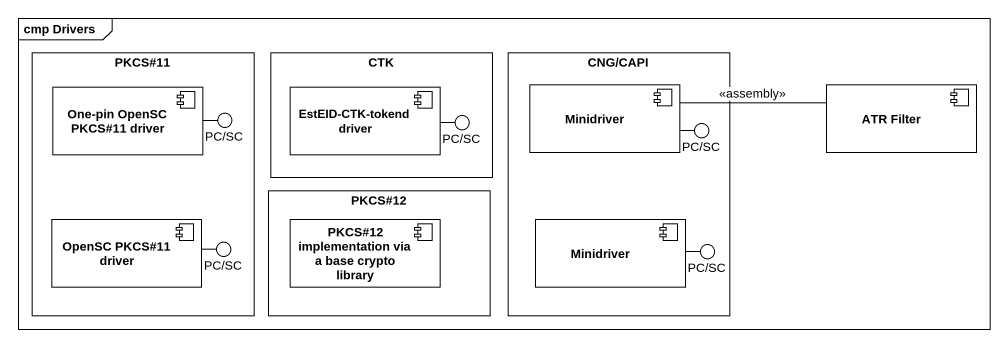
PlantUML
@startuml
mainframe cmp Drivers
rectangle "PKCS#11" as PKCS_11 {
  component "One-pin OpenSC PKCS#11 driver" as One_pin_OpenSC_PKCS_11 #FFFFFF
  component "OpenSC PKCS#11 driver" as OpenSC_PKCS_11_driver #FFFFFF
}
rectangle CTK {
  component "EstEID-CTK-tokend driver" as EstEID_CTK_tokend_driver #FFFFFF
}
rectangle "CNG/CAPI" as CNG_CAPI {
  component Minidriver #FFFFFF
  component "Minidriver" as Minidriver_2 #FFFFFF
}
component "ATR Filter" as ATR_Filter #FFFFFF
() "PC/SC" as PC_SC
() "PC/SC" as PC_SC_2
() "PC/SC" as PC_SC_3
rectangle "PKCS#12" as PKCS_12 {
  component "PKCS#12 implementation via a base crypto library" as PKCS_12_implementation_via #FFFFFF
}
() "PC/SC" as PC_SC_4
() "PC/SC" as PC_SC_5
One_pin_OpenSC_PKCS_11 -right- PC_SC
EstEID_CTK_tokend_driver -right- PC_SC_2
Minidriver -right- PC_SC_3
OpenSC_PKCS_11_driver -right- PC_SC_4
Minidriver_2 -right- PC_SC_5
Minidriver -right- ATR_Filter : <<assembly>>
@enduml
